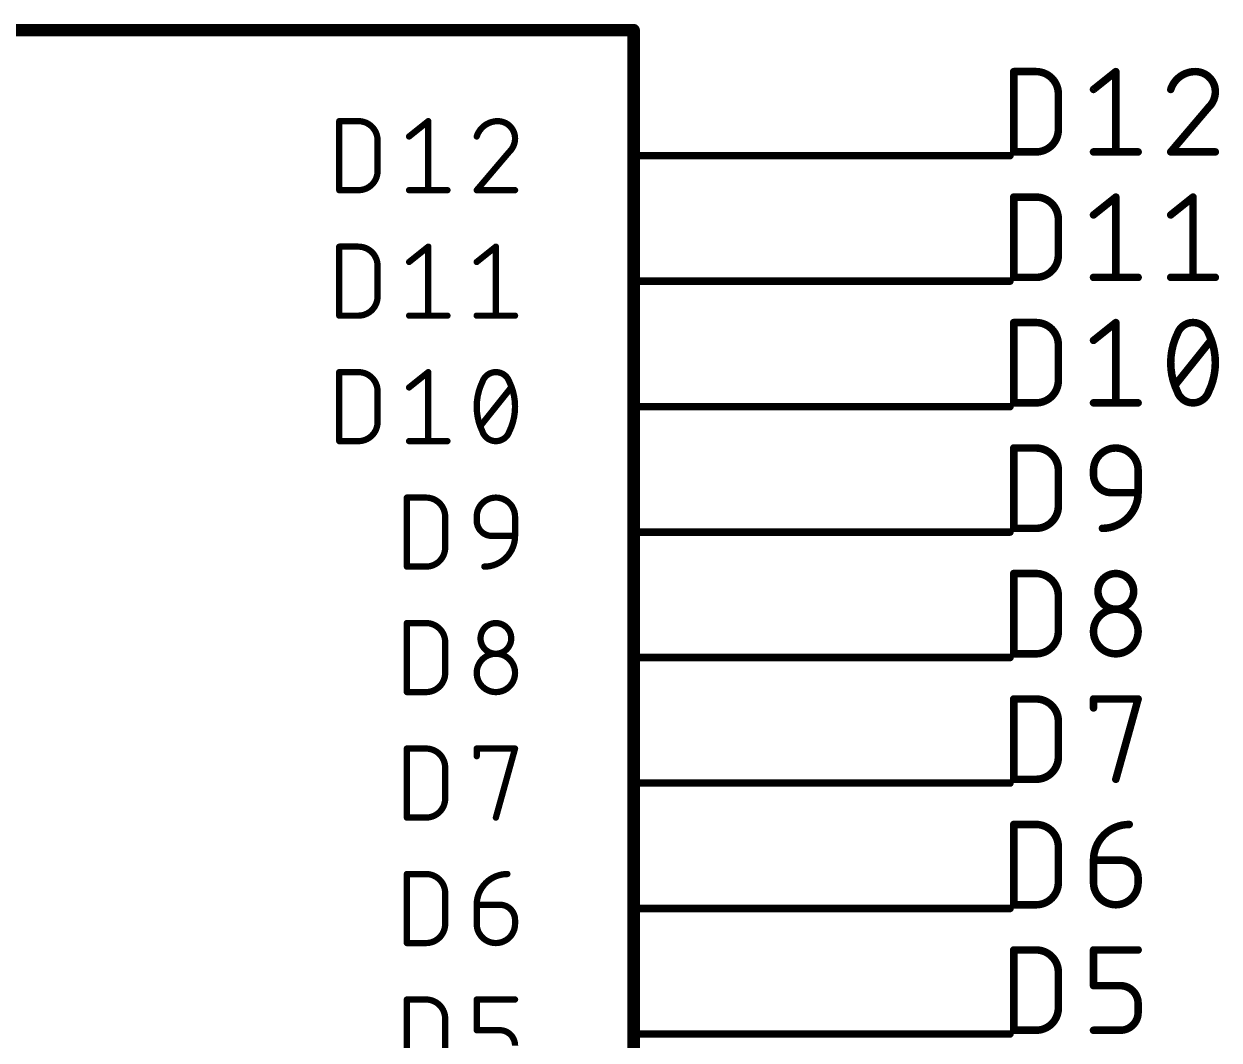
# Model space of a CAD drawing. Extents: x 13 to 226, y 41 to 152.
# Drawn here: x 89.26 to 113.45, y 73.54 to 94.11 of the extents above; entities that cross this region are included whole.
import ezdxf

# ---------------------------------------------------------------- set-up
doc = ezdxf.new("R2010")
doc.units = 0
for name, color, linetype in [('91', 122, 'CONTINUOUS'), ('94', 12, 'CONTINUOUS'), ('95', 251, 'CONTINUOUS')]:
    doc.layers.add(name, color=color, linetype=linetype)

msp = doc.modelspace()

# ---------------------------------------------------------------- linework, layer by layer
at = {"layer": '91', "const_width": 0.1524}
for points in [[(106.68, 91.44), (109.22, 91.44)], [(106.68, 88.9), (109.22, 88.9)], [(106.68, 86.36), (109.22, 86.36)], [(106.68, 83.82), (109.22, 83.82)], [(106.68, 81.28), (109.22, 81.28)], [(106.68, 78.74), (109.22, 78.74)], [(106.68, 76.2), (109.22, 76.2)], [(106.68, 73.66), (109.22, 73.66)]]:
    msp.add_lwpolyline(points, dxfattribs=at)
at = {"layer": '91', "const_width": 0.0762}
for points in [[(106.68, 91.4781, 1), (106.68, 91.4019)], [(109.22, 91.4019, 1), (109.22, 91.4781)], [(106.68, 88.9381, 1), (106.68, 88.8619)], [(109.22, 88.8619, 1), (109.22, 88.9381)], [(106.68, 86.3981, 1), (106.68, 86.3219)], [(109.22, 86.3219, 1), (109.22, 86.3981)], [(106.68, 83.8581, 1), (106.68, 83.7819)], [(109.22, 83.7819, 1), (109.22, 83.8581)], [(106.68, 81.3181, 1), (106.68, 81.2419)], [(109.22, 81.2419, 1), (109.22, 81.3181)], [(106.68, 78.7781, 1), (106.68, 78.7019)], [(109.22, 78.7019, 1), (109.22, 78.7781)], [(106.68, 76.2381, 1), (106.68, 76.1619)], [(109.22, 76.1619, 1), (109.22, 76.2381)], [(106.68, 73.6981, 1), (106.68, 73.6219)], [(109.22, 73.6219, 1), (109.22, 73.6981)]]:
    msp.add_lwpolyline(points, format="xyb", dxfattribs=at)
at = {"layer": '94'}
for points, const_width in [([(101.6, 93.98), (78.74, 93.98)], 0.254), ([(101.6, 53.34), (101.6, 93.98)], 0.254), ([(106.68, 91.44), (101.6, 91.44)], 0.1524), ([(106.68, 88.9), (101.6, 88.9)], 0.1524), ([(106.68, 86.36), (101.6, 86.36)], 0.1524), ([(106.68, 83.82), (101.6, 83.82)], 0.1524), ([(106.68, 81.28), (101.6, 81.28)], 0.1524), ([(106.68, 78.74), (101.6, 78.74)], 0.1524), ([(106.68, 76.2), (101.6, 76.2)], 0.1524), ([(106.68, 73.66), (101.6, 73.66)], 0.1524)]:
    msp.add_lwpolyline(points, dxfattribs=dict(at, const_width=const_width))
for points, const_width in [([(101.6635, 93.98, 1), (101.5365, 93.98)], 0.127), ([(101.6, 93.9165, 1), (101.6, 94.0435)], 0.127), ([(101.6, 91.4781, 1), (101.6, 91.4019)], 0.0762), ([(106.68, 91.4019, 1), (106.68, 91.4781)], 0.0762), ([(101.6, 88.9381, 1), (101.6, 88.8619)], 0.0762), ([(106.68, 88.8619, 1), (106.68, 88.9381)], 0.0762), ([(101.6, 86.3981, 1), (101.6, 86.3219)], 0.0762), ([(106.68, 86.3219, 1), (106.68, 86.3981)], 0.0762), ([(101.6, 83.8581, 1), (101.6, 83.7819)], 0.0762), ([(106.68, 83.7819, 1), (106.68, 83.8581)], 0.0762), ([(101.6, 81.3181, 1), (101.6, 81.2419)], 0.0762), ([(106.68, 81.2419, 1), (106.68, 81.3181)], 0.0762), ([(101.6, 78.7781, 1), (101.6, 78.7019)], 0.0762), ([(106.68, 78.7019, 1), (106.68, 78.7781)], 0.0762), ([(101.6, 76.2381, 1), (101.6, 76.1619)], 0.0762), ([(106.68, 76.1619, 1), (106.68, 76.2381)], 0.0762), ([(101.6, 73.6981, 1), (101.6, 73.6219)], 0.0762), ([(106.68, 73.6219, 1), (106.68, 73.6981)], 0.0762)]:
    msp.add_lwpolyline(points, format="xyb", dxfattribs=dict(at, const_width=const_width))
at = {"layer": '95'}
for points, const_width in [([(109.2962, 91.5162), (109.2962, 93.1418)], 0.1524), ([(109.2962, 93.1418), (109.7478, 93.1418)], 0.1524), ([(110.9114, 92.7806), (111.363, 93.1418)], 0.1524), ([(111.363, 93.1418), (111.363, 91.5162)], 0.1524), ([(110.1993, 92.6902), (110.1993, 91.9678)], 0.1524), ([(113.2422, 92.4193), (112.4746, 91.5162)], 0.1524), ([(95.6403, 90.7415), (95.6403, 92.1385)], 0.127), ([(95.6403, 92.1385), (96.0283, 92.1385)], 0.127), ([(97.0547, 91.8281), (97.4428, 92.1385)], 0.127), ([(97.4428, 92.1385), (97.4428, 90.7415)], 0.127), ([(96.4164, 91.7504), (96.4164, 91.1296)], 0.127), ([(99.0833, 91.5176), (98.4236, 90.7415)], 0.127), ([(109.7478, 91.5162), (109.2962, 91.5162)], 0.1524), ([(110.9114, 91.5162), (111.8145, 91.5162)], 0.1524), ([(112.4746, 91.5162), (113.3777, 91.5162)], 0.1524), ([(96.0283, 90.7415), (95.6403, 90.7415)], 0.127), ([(97.0547, 90.7415), (97.8308, 90.7415)], 0.127), ([(98.4236, 90.7415), (99.1997, 90.7415)], 0.127), ([(109.2962, 88.9762), (109.2962, 90.6018)], 0.1524), ([(109.2962, 90.6018), (109.7478, 90.6018)], 0.1524), ([(110.9114, 90.2406), (111.363, 90.6018)], 0.1524), ([(111.363, 90.6018), (111.363, 88.9762)], 0.1524), ([(112.4746, 90.2406), (112.9261, 90.6018)], 0.1524), ([(112.9261, 90.6018), (112.9261, 88.9762)], 0.1524), ([(110.1993, 90.1502), (110.1993, 89.4278)], 0.1524), ([(95.6403, 88.2015), (95.6403, 89.5985)], 0.127), ([(95.6403, 89.5985), (96.0283, 89.5985)], 0.127), ([(97.0547, 89.2881), (97.4428, 89.5985)], 0.127), ([(97.4428, 89.5985), (97.4428, 88.2015)], 0.127), ([(98.4236, 89.2881), (98.8116, 89.5985)], 0.127), ([(98.8116, 89.5985), (98.8116, 88.2015)], 0.127), ([(96.4164, 89.2104), (96.4164, 88.5896)], 0.127), ([(109.7478, 88.9762), (109.2962, 88.9762)], 0.1524), ([(110.9114, 88.9762), (111.8145, 88.9762)], 0.1524), ([(112.4746, 88.9762), (113.3777, 88.9762)], 0.1524), ([(96.0283, 88.2015), (95.6403, 88.2015)], 0.127), ([(97.0547, 88.2015), (97.8308, 88.2015)], 0.127), ([(98.4236, 88.2015), (99.1997, 88.2015)], 0.127), ([(109.2962, 86.4362), (109.2962, 88.0618)], 0.1524), ([(109.2962, 88.0618), (109.7478, 88.0618)], 0.1524), ([(110.9114, 87.7006), (111.363, 88.0618)], 0.1524), ([(111.363, 88.0618), (111.363, 86.4362)], 0.1524), ([(110.1993, 87.6102), (110.1993, 86.8878)], 0.1524), ([(112.5649, 86.7974), (113.2874, 87.7006)], 0.1524), ([(95.6403, 85.6615), (95.6403, 87.0585)], 0.127), ([(95.6403, 87.0585), (96.0283, 87.0585)], 0.127), ([(97.0547, 86.7481), (97.4428, 87.0585)], 0.127), ([(97.4428, 87.0585), (97.4428, 85.6615)], 0.127), ([(96.4164, 86.6704), (96.4164, 86.0496)], 0.127), ([(98.5012, 85.9719), (99.1221, 86.7481)], 0.127), ([(109.7478, 86.4362), (109.2962, 86.4362)], 0.1524), ([(110.9114, 86.4362), (111.8145, 86.4362)], 0.1524), ([(96.0283, 85.6615), (95.6403, 85.6615)], 0.127), ([(97.0547, 85.6615), (97.8308, 85.6615)], 0.127), ([(109.2962, 83.8962), (109.2962, 85.5218)], 0.1524), ([(109.2962, 85.5218), (109.7478, 85.5218)], 0.1524), ([(110.1993, 85.0702), (110.1993, 84.3478)], 0.1524), ([(110.9114, 84.9799), (110.9114, 85.0702)], 0.1524), ([(111.8145, 85.0702), (111.8145, 84.6187)], 0.1524), ([(111.8145, 84.6187), (111.2727, 84.6187)], 0.1524), ([(97.0091, 83.1215), (97.0091, 84.5185)], 0.127), ([(97.0091, 84.5185), (97.3972, 84.5185)], 0.127), ([(97.7852, 84.1304), (97.7852, 83.5096)], 0.127), ([(98.4236, 84.0528), (98.4236, 84.1304)], 0.127), ([(99.1997, 84.1304), (99.1997, 83.7424)], 0.127), ([(109.7478, 83.8962), (109.2962, 83.8962)], 0.1524), ([(99.1997, 83.7424), (98.734, 83.7424)], 0.127), ([(97.3972, 83.1215), (97.0091, 83.1215)], 0.127), ([(109.2962, 81.3562), (109.2962, 82.9818)], 0.1524), ([(109.2962, 82.9818), (109.7478, 82.9818)], 0.1524), ([(110.1993, 82.5302), (110.1993, 81.8078)], 0.1524), ([(97.0091, 80.5815), (97.0091, 81.9785)], 0.127), ([(97.0091, 81.9785), (97.3972, 81.9785)], 0.127), ([(97.7852, 81.5904), (97.7852, 80.9696)], 0.127), ([(109.7478, 81.3562), (109.2962, 81.3562)], 0.1524), ([(97.3972, 80.5815), (97.0091, 80.5815)], 0.127), ([(109.2962, 78.8162), (109.2962, 80.4418)], 0.1524), ([(109.2962, 80.4418), (109.7478, 80.4418)], 0.1524), ([(110.9114, 80.2612), (110.9114, 80.4418)], 0.1524), ([(110.9114, 80.4418), (111.8145, 80.4418)], 0.1524), ([(111.8145, 80.4418), (111.363, 78.8162)], 0.1524), ([(110.1993, 79.9902), (110.1993, 79.2678)], 0.1524), ([(97.0091, 78.0415), (97.0091, 79.4385)], 0.127), ([(97.0091, 79.4385), (97.3972, 79.4385)], 0.127), ([(98.4236, 79.2833), (98.4236, 79.4385)], 0.127), ([(98.4236, 79.4385), (99.1997, 79.4385)], 0.127), ([(99.1997, 79.4385), (98.8116, 78.0415)], 0.127), ([(97.7852, 79.0504), (97.7852, 78.4296)], 0.127), ([(109.7478, 78.8162), (109.2962, 78.8162)], 0.1524), ([(97.3972, 78.0415), (97.0091, 78.0415)], 0.127), ([(109.2962, 76.2762), (109.2962, 77.9018)], 0.1524), ([(109.2962, 77.9018), (109.7478, 77.9018)], 0.1524), ([(110.1993, 77.4502), (110.1993, 76.7278)], 0.1524), ([(110.9114, 77.1793), (111.4533, 77.1793)], 0.1524), ([(110.9114, 76.7278), (110.9114, 77.1793)], 0.1524), ([(97.0091, 75.5015), (97.0091, 76.8985)], 0.127), ([(97.0091, 76.8985), (97.3972, 76.8985)], 0.127), ([(111.8145, 76.8181), (111.8145, 76.7278)], 0.1524), ([(97.7852, 76.5104), (97.7852, 75.8896)], 0.127), ([(98.4236, 76.2776), (98.8893, 76.2776)], 0.127), ([(98.4236, 75.8896), (98.4236, 76.2776)], 0.127), ([(109.7478, 76.2762), (109.2962, 76.2762)], 0.1524), ([(99.1997, 75.9672), (99.1997, 75.8896)], 0.127), ([(97.3972, 75.5015), (97.0091, 75.5015)], 0.127), ([(109.2962, 73.7362), (109.2962, 75.3618)], 0.1524), ([(109.2962, 75.3618), (109.7478, 75.3618)], 0.1524), ([(110.9114, 74.6393), (110.9114, 75.3618)], 0.1524), ([(110.9114, 75.3618), (111.8145, 75.3618)], 0.1524), ([(110.1993, 74.9102), (110.1993, 74.1878)], 0.1524), ([(111.4533, 74.6393), (110.9114, 74.6393)], 0.1524), ([(97.0091, 72.9615), (97.0091, 74.3585)], 0.127), ([(97.0091, 74.3585), (97.3972, 74.3585)], 0.127), ([(98.4236, 73.7376), (98.4236, 74.3585)], 0.127), ([(98.4236, 74.3585), (99.1997, 74.3585)], 0.127), ([(111.8145, 74.0974), (111.8145, 74.2781)], 0.1524), ([(97.7852, 73.9704), (97.7852, 73.3496)], 0.127), ([(109.7478, 73.7362), (109.2962, 73.7362)], 0.1524), ([(110.9114, 73.7362), (111.4533, 73.7362)], 0.1524), ([(98.8893, 73.7376), (98.4236, 73.7376)], 0.127)]:
    msp.add_lwpolyline(points, dxfattribs=dict(at, const_width=const_width))
for points, const_width in [([(109.3343, 93.1418, 1), (109.2581, 93.1418)], 0.0762), ([(109.2962, 93.1799, 1), (109.2962, 93.1037)], 0.0762), ([(110.1993, 92.6902, 0.4142), (109.7478, 93.1418)], 0.1524), ([(109.7478, 93.1799, 1), (109.7478, 93.1037)], 0.0762), ([(109.7478, 93.1037, 1), (109.7478, 93.1799)], 0.0762), ([(111.4011, 93.1418, 1), (111.3249, 93.1418)], 0.0762), ([(111.3868, 93.112, 1), (111.3392, 93.1716)], 0.0762), ([(112.9713, 93.1418, 0.3252), (112.4745, 92.7806)], 0.1524), ([(113.3777, 92.7354, 0.4142), (112.9713, 93.1418)], 0.1524), ([(112.9713, 93.1799, 1), (112.9713, 93.1037)], 0.0762), ([(112.9713, 93.1037, 1), (112.9713, 93.1799)], 0.0762), ([(110.2374, 92.6902, 1), (110.1612, 92.6902)], 0.0762), ([(110.1612, 92.6902, 1), (110.2374, 92.6902)], 0.0762), ([(110.8876, 92.8103, 1), (110.9352, 92.7508)], 0.0762), ([(112.4383, 92.7923, 1), (112.5108, 92.7688)], 0.0762), ([(113.2422, 92.4193, 0.2053), (113.3777, 92.7354)], 0.1524), ([(113.4158, 92.7354, 1), (113.3396, 92.7354)], 0.0762), ([(113.3396, 92.7354, 1), (113.4158, 92.7354)], 0.0762), ([(113.2159, 92.4469, 1), (113.2685, 92.3917)], 0.0762), ([(113.2712, 92.3946, 1), (113.2132, 92.444)], 0.0762), ([(95.672, 92.1385, 1), (95.6085, 92.1385)], 0.0635), ([(95.6403, 92.1703, 1), (95.6403, 92.1068)], 0.0635), ([(96.4164, 91.7504, 0.4142), (96.0283, 92.1385)], 0.127), ([(96.0283, 92.1703, 1), (96.0283, 92.1068)], 0.0635), ([(96.0283, 92.1068, 1), (96.0283, 92.1703)], 0.0635), ([(97.4745, 92.1385, 1), (97.411, 92.1385)], 0.0635), ([(97.4626, 92.1137, 1), (97.423, 92.1633)], 0.0635), ([(98.8505, 92.1385, 0.3252), (98.4236, 91.8281)], 0.127), ([(99.1997, 91.7893, 0.4142), (98.8505, 92.1385)], 0.127), ([(98.8505, 92.1703, 1), (98.8505, 92.1068)], 0.0635), ([(98.8505, 92.1068, 1), (98.8504, 92.1702)], 0.0635), ([(109.7478, 91.5162, 0.4142), (110.1993, 91.9678)], 0.1524), ([(110.2374, 91.9678, 1), (110.1612, 91.9678)], 0.0762), ([(110.1612, 91.9678, 1), (110.2374, 91.9678)], 0.0762), ([(96.4481, 91.7504, 1), (96.3846, 91.7504)], 0.0635), ([(96.3846, 91.7504, 1), (96.4481, 91.7504)], 0.0635), ([(97.0349, 91.8528, 1), (97.0746, 91.8033)], 0.0635), ([(98.3934, 91.8378, 1), (98.4538, 91.8183)], 0.0635), ([(99.0833, 91.5176, 0.2053), (99.1997, 91.7893)], 0.127), ([(99.2314, 91.7892, 1), (99.168, 91.7893)], 0.0635), ([(99.168, 91.7893, 1), (99.2315, 91.7893)], 0.0635), ([(99.0614, 91.5406, 1), (99.1052, 91.4946)], 0.0635), ([(99.1075, 91.497, 1), (99.0591, 91.5382)], 0.0635), ([(109.2962, 91.5543, 1), (109.2962, 91.4781)], 0.0762), ([(109.2581, 91.5162, 1), (109.3343, 91.5162)], 0.0762), ([(109.7478, 91.5543, 1), (109.7478, 91.4781)], 0.0762), ([(109.7478, 91.4781, 1), (109.7478, 91.5543)], 0.0762), ([(110.9114, 91.5543, 1), (110.9114, 91.4781)], 0.0762), ([(111.3249, 91.5162, 1), (111.4011, 91.5162)], 0.0762), ([(111.8145, 91.4781, 1), (111.8145, 91.5543)], 0.0762), ([(112.4455, 91.5409, 1), (112.5036, 91.4915)], 0.0762), ([(112.4746, 91.5543, 1), (112.4746, 91.4781)], 0.0762), ([(113.3777, 91.4781, 1), (113.3777, 91.5543)], 0.0762), ([(96.0283, 90.7415, 0.4142), (96.4164, 91.1296)], 0.127), ([(96.4481, 91.1296, 1), (96.3846, 91.1296)], 0.0635), ([(96.3846, 91.1296, 1), (96.4481, 91.1296)], 0.0635), ([(95.6403, 90.7733, 1), (95.6403, 90.7097)], 0.0635), ([(95.6085, 90.7415, 1), (95.672, 90.7415)], 0.0635), ([(96.0283, 90.7732, 1), (96.0283, 90.7098)], 0.0635), ([(96.0283, 90.7097, 1), (96.0283, 90.7733)], 0.0635), ([(97.0547, 90.7733, 1), (97.0547, 90.7097)], 0.0635), ([(97.411, 90.7415, 1), (97.4745, 90.7415)], 0.0635), ([(97.8308, 90.7097, 1), (97.8308, 90.7733)], 0.0635), ([(98.4236, 90.7733, 1), (98.4236, 90.7097)], 0.0635), ([(98.3994, 90.7621, 1), (98.4478, 90.7209)], 0.0635), ([(99.1997, 90.7097, 1), (99.1997, 90.7733)], 0.0635), ([(109.3343, 90.6018, 1), (109.2581, 90.6018)], 0.0762), ([(109.2962, 90.6399, 1), (109.2962, 90.5637)], 0.0762), ([(110.1993, 90.1502, 0.4142), (109.7478, 90.6018)], 0.1524), ([(109.7478, 90.6399, 1), (109.7478, 90.5637)], 0.0762), ([(109.7478, 90.5637, 1), (109.7478, 90.6399)], 0.0762), ([(111.4011, 90.6018, 1), (111.3249, 90.6018)], 0.0762), ([(111.3868, 90.572, 1), (111.3392, 90.6316)], 0.0762), ([(112.9642, 90.6018, 1), (112.888, 90.6018)], 0.0762), ([(112.9499, 90.572, 1), (112.9023, 90.6316)], 0.0762), ([(110.8876, 90.2703, 1), (110.9352, 90.2108)], 0.0762), ([(112.4507, 90.2703, 1), (112.4984, 90.2108)], 0.0762), ([(110.2374, 90.1502, 1), (110.1612, 90.1502)], 0.0762), ([(110.1612, 90.1502, 1), (110.2374, 90.1502)], 0.0762), ([(95.6403, 89.6303, 1), (95.6403, 89.5667)], 0.0635), ([(95.672, 89.5985, 1), (95.6085, 89.5985)], 0.0635), ([(96.0283, 89.6303, 1), (96.0283, 89.5667)], 0.0635), ([(96.4164, 89.2104, 0.4142), (96.0283, 89.5985)], 0.127), ([(96.0283, 89.5667, 1), (96.0283, 89.6303)], 0.0635), ([(97.4745, 89.5985, 1), (97.411, 89.5985)], 0.0635), ([(97.4626, 89.5737, 1), (97.423, 89.6233)], 0.0635), ([(98.8434, 89.5985, 1), (98.7799, 89.5985)], 0.0635), ([(98.8315, 89.5737, 1), (98.7918, 89.6233)], 0.0635), ([(97.0349, 89.3128, 1), (97.0746, 89.2633)], 0.0635), ([(98.4038, 89.3128, 1), (98.4434, 89.2633)], 0.0635), ([(109.7478, 88.9762, 0.4142), (110.1993, 89.4278)], 0.1524), ([(110.2374, 89.4278, 1), (110.1612, 89.4278)], 0.0762), ([(110.1612, 89.4278, 1), (110.2374, 89.4278)], 0.0762), ([(96.4481, 89.2104, 1), (96.3846, 89.2104)], 0.0635), ([(96.3846, 89.2104, 1), (96.4481, 89.2104)], 0.0635), ([(109.2962, 89.0143, 1), (109.2962, 88.9381)], 0.0762), ([(109.7478, 89.0143, 1), (109.7478, 88.9381)], 0.0762), ([(109.7478, 88.9381, 1), (109.7478, 89.0143)], 0.0762), ([(110.9114, 89.0143, 1), (110.9114, 88.9381)], 0.0762), ([(111.8145, 88.9381, 1), (111.8145, 89.0143)], 0.0762), ([(112.4746, 89.0143, 1), (112.4746, 88.9381)], 0.0762), ([(113.3777, 88.9381, 1), (113.3777, 89.0143)], 0.0762), ([(109.2581, 88.9762, 1), (109.3343, 88.9762)], 0.0762), ([(111.3249, 88.9762, 1), (111.4011, 88.9762)], 0.0762), ([(112.888, 88.9762, 1), (112.9642, 88.9762)], 0.0762), ([(96.0283, 88.2015, 0.4142), (96.4164, 88.5896)], 0.127), ([(96.4481, 88.5896, 1), (96.3846, 88.5896)], 0.0635), ([(96.3846, 88.5896, 1), (96.4481, 88.5896)], 0.0635), ([(95.6403, 88.2333, 1), (95.6403, 88.1698)], 0.0635), ([(95.6085, 88.2015, 1), (95.672, 88.2015)], 0.0635), ([(96.0283, 88.2332, 1), (96.0283, 88.1698)], 0.0635), ([(96.0283, 88.1698, 1), (96.0283, 88.2333)], 0.0635), ([(97.0547, 88.2333, 1), (97.0547, 88.1698)], 0.0635), ([(97.411, 88.2015, 1), (97.4745, 88.2015)], 0.0635), ([(97.8308, 88.1698, 1), (97.8308, 88.2333)], 0.0635), ([(98.4236, 88.2333, 1), (98.4236, 88.1698)], 0.0635), ([(98.7799, 88.2015, 1), (98.8434, 88.2015)], 0.0635), ([(99.1997, 88.1698, 1), (99.1997, 88.2333)], 0.0635), ([(109.3343, 88.0618, 1), (109.2581, 88.0618)], 0.0762), ([(109.2962, 88.0999, 1), (109.2962, 88.0237)], 0.0762), ([(110.1993, 87.6102, 0.4142), (109.7478, 88.0618)], 0.1524), ([(109.7478, 88.0999, 1), (109.7478, 88.0237)], 0.0762), ([(109.7478, 88.0237, 1), (109.7478, 88.0999)], 0.0762), ([(111.4011, 88.0618, 1), (111.3249, 88.0618)], 0.0762), ([(111.3868, 88.032, 1), (111.3392, 88.0916)], 0.0762), ([(112.9261, 88.0618, 0.3205), (112.61, 87.836)], 0.1524), ([(113.2422, 87.836, 0.3205), (112.9261, 88.0618)], 0.1524), ([(112.9261, 88.0999, 1), (112.9261, 88.0237)], 0.0762), ([(112.9261, 88.0237, 1), (112.9261, 88.0999)], 0.0762), ([(112.61, 87.836, 0.1139), (112.4746, 87.249)], 0.1524), ([(112.574, 87.8484, 1), (112.6461, 87.8237)], 0.0762), ([(112.6443, 87.8193, 1), (112.5758, 87.8527)], 0.0762), ([(113.2764, 87.8527, 1), (113.2079, 87.8193)], 0.0762), ([(113.3777, 87.249, 0.1139), (113.2422, 87.836)], 0.1524), ([(113.2062, 87.8237, 1), (113.2782, 87.8484)], 0.0762), ([(110.2374, 87.6102, 1), (110.1612, 87.6102)], 0.0762), ([(110.1612, 87.6102, 1), (110.2374, 87.6102)], 0.0762), ([(110.8876, 87.7303, 1), (110.9352, 87.6708)], 0.0762), ([(113.3171, 87.6768, 1), (113.2576, 87.7244)], 0.0762), ([(95.6403, 87.0903, 1), (95.6403, 87.0268)], 0.0635), ([(95.672, 87.0585, 1), (95.6085, 87.0585)], 0.0635), ([(96.0283, 87.0903, 1), (96.0283, 87.0268)], 0.0635), ([(96.4164, 86.6704, 0.4142), (96.0283, 87.0585)], 0.127), ([(96.0283, 87.0268, 1), (96.0283, 87.0903)], 0.0635), ([(97.4745, 87.0585, 1), (97.411, 87.0585)], 0.0635), ([(97.4626, 87.0337, 1), (97.423, 87.0833)], 0.0635), ([(98.8116, 87.0585, 0.3205), (98.54, 86.8645)], 0.127), ([(99.0833, 86.8645, 0.3205), (98.8116, 87.0585)], 0.127), ([(98.8116, 87.0902, 1), (98.8116, 87.0268)], 0.0635), ([(98.8116, 87.0268, 1), (98.8116, 87.0902)], 0.0635), ([(112.4746, 87.249, 0.1139), (112.61, 86.662)], 0.1524), ([(112.5127, 87.249, 1), (112.4365, 87.249)], 0.0762), ([(112.4365, 87.249, 1), (112.5126, 87.249)], 0.0762), ([(113.2422, 86.662, 0.1139), (113.3777, 87.249)], 0.1524), ([(113.4158, 87.249, 1), (113.3396, 87.249)], 0.0762), ([(113.3396, 87.249, 1), (113.4158, 87.249)], 0.0762), ([(98.54, 86.8645, 0.1139), (98.4236, 86.36)], 0.127), ([(98.51, 86.8748, 1), (98.57, 86.8542)], 0.0635), ([(98.5685, 86.8506, 1), (98.5115, 86.8784)], 0.0635), ([(99.1118, 86.8784, 1), (99.0547, 86.8506)], 0.0635), ([(99.1997, 86.36, 0.1139), (99.0833, 86.8645)], 0.127), ([(99.0533, 86.8542, 1), (99.1133, 86.8748)], 0.0635), ([(109.7478, 86.4362, 0.4142), (110.1993, 86.8878)], 0.1524), ([(110.2374, 86.8878, 1), (110.1612, 86.8878)], 0.0762), ([(110.1612, 86.8878, 1), (110.2374, 86.8878)], 0.0762), ([(96.4481, 86.6704, 1), (96.3846, 86.6704)], 0.0635), ([(96.3846, 86.6704, 1), (96.4481, 86.6704)], 0.0635), ([(97.0349, 86.7728, 1), (97.0746, 86.7233)], 0.0635), ([(99.1469, 86.7282, 1), (99.0973, 86.7679)], 0.0635), ([(112.5351, 86.8212, 1), (112.5946, 86.7736)], 0.0762), ([(112.61, 86.662, 0.3205), (112.9261, 86.4362)], 0.1524), ([(112.6461, 86.6743, 1), (112.574, 86.6496)], 0.0762), ([(112.5758, 86.6453, 1), (112.6443, 86.6787)], 0.0762), ([(112.9261, 86.4362, 0.3205), (113.2422, 86.662)], 0.1524), ([(113.2079, 86.6787, 1), (113.2764, 86.6453)], 0.0762), ([(113.2782, 86.6496, 1), (113.2062, 86.6743)], 0.0762), ([(98.4236, 86.36, 0.1139), (98.54, 85.8555)], 0.127), ([(98.4553, 86.36, 1), (98.3918, 86.36)], 0.0635), ([(98.3918, 86.36, 1), (98.4553, 86.36)], 0.0635), ([(99.0833, 85.8555, 0.1139), (99.1997, 86.36)], 0.127), ([(99.2315, 86.36, 1), (99.168, 86.36)], 0.0635), ([(99.168, 86.36, 1), (99.2314, 86.36)], 0.0635), ([(109.2962, 86.4743, 1), (109.2962, 86.3981)], 0.0762), ([(109.2581, 86.4362, 1), (109.3343, 86.4362)], 0.0762), ([(109.7478, 86.4743, 1), (109.7478, 86.3981)], 0.0762), ([(109.7478, 86.3981, 1), (109.7478, 86.4743)], 0.0762), ([(110.9114, 86.4743, 1), (110.9114, 86.3981)], 0.0762), ([(111.3249, 86.4362, 1), (111.4011, 86.4362)], 0.0762), ([(111.8145, 86.3981, 1), (111.8145, 86.4743)], 0.0762), ([(112.9261, 86.4743, 1), (112.9261, 86.3981)], 0.0762), ([(112.9261, 86.3981, 1), (112.9261, 86.4743)], 0.0762), ([(96.0283, 85.6615, 0.4142), (96.4164, 86.0496)], 0.127), ([(96.4481, 86.0496, 1), (96.3846, 86.0496)], 0.0635), ([(96.3846, 86.0496, 1), (96.4481, 86.0496)], 0.0635), ([(98.4764, 85.9918, 1), (98.526, 85.9521)], 0.0635), ([(98.54, 85.8555, 0.3205), (98.8116, 85.6615)], 0.127), ([(98.57, 85.8658, 1), (98.51, 85.8452)], 0.0635), ([(98.8116, 85.6615, 0.3205), (99.0833, 85.8555)], 0.127), ([(99.1133, 85.8452, 1), (99.0533, 85.8658)], 0.0635), ([(95.6403, 85.6933, 1), (95.6403, 85.6298)], 0.0635), ([(95.6085, 85.6615, 1), (95.672, 85.6615)], 0.0635), ([(96.0283, 85.6932, 1), (96.0283, 85.6298)], 0.0635), ([(96.0283, 85.6298, 1), (96.0283, 85.6933)], 0.0635), ([(97.0547, 85.6933, 1), (97.0547, 85.6298)], 0.0635), ([(97.411, 85.6615, 1), (97.4745, 85.6615)], 0.0635), ([(97.8308, 85.6298, 1), (97.8308, 85.6933)], 0.0635), ([(98.5115, 85.8416, 1), (98.5685, 85.8694)], 0.0635), ([(98.8116, 85.6932, 1), (98.8116, 85.6298)], 0.0635), ([(98.8116, 85.6298, 1), (98.8116, 85.6932)], 0.0635), ([(99.0547, 85.8694, 1), (99.1118, 85.8416)], 0.0635), ([(109.3343, 85.5218, 1), (109.2581, 85.5218)], 0.0762), ([(109.2962, 85.5599, 1), (109.2962, 85.4837)], 0.0762), ([(110.1993, 85.0702, 0.4142), (109.7478, 85.5218)], 0.1524), ([(109.7478, 85.5599, 1), (109.7478, 85.4837)], 0.0762), ([(109.7478, 85.4837, 1), (109.7478, 85.5599)], 0.0762), ([(111.8145, 85.0702, 1), (110.9114, 85.0702)], 0.1524), ([(110.2374, 85.0702, 1), (110.1612, 85.0702)], 0.0762), ([(110.1612, 85.0702, 1), (110.2374, 85.0702)], 0.0762), ([(110.9495, 85.0702, 1), (110.8733, 85.0702)], 0.0762), ([(110.8733, 85.0702, 1), (110.9495, 85.0702)], 0.0762), ([(110.9114, 84.9799, 0.4142), (111.2727, 84.6187)], 0.1524), ([(110.9495, 84.9799, 1), (110.8733, 84.9799)], 0.0762), ([(110.8733, 84.9799, 1), (110.9495, 84.9799)], 0.0762), ([(111.8526, 85.0702, 1), (111.7764, 85.0702)], 0.0762), ([(111.7764, 85.0702, 1), (111.8526, 85.0702)], 0.0762), ([(111.0921, 83.8962, 0.4142), (111.8145, 84.6187)], 0.1524), ([(111.2727, 84.6568, 1), (111.2727, 84.5806)], 0.0762), ([(111.2727, 84.5806, 1), (111.2727, 84.6568)], 0.0762), ([(111.8526, 84.6187, 1), (111.7764, 84.6187)], 0.0762), ([(111.8145, 84.5806, 1), (111.8145, 84.6568)], 0.0762), ([(97.0091, 84.5503, 1), (97.0091, 84.4868)], 0.0635), ([(97.0409, 84.5185, 1), (96.9774, 84.5185)], 0.0635), ([(97.7852, 84.1304, 0.4142), (97.3972, 84.5185)], 0.127), ([(97.3972, 84.5503, 1), (97.3972, 84.4868)], 0.0635), ([(97.3972, 84.4868, 1), (97.3972, 84.5503)], 0.0635), ([(99.1997, 84.1304, 1), (98.4236, 84.1304)], 0.127), ([(111.7764, 84.6187, 1), (111.8526, 84.6187)], 0.0762), ([(109.7478, 83.8962, 0.4142), (110.1993, 84.3478)], 0.1524), ([(110.2374, 84.3478, 1), (110.1612, 84.3478)], 0.0762), ([(110.1612, 84.3478, 1), (110.2374, 84.3478)], 0.0762), ([(97.817, 84.1304, 1), (97.7535, 84.1304)], 0.0635), ([(97.7535, 84.1304, 1), (97.817, 84.1304)], 0.0635), ([(98.4553, 84.1304, 1), (98.3918, 84.1304)], 0.0635), ([(98.3918, 84.1304, 1), (98.4553, 84.1304)], 0.0635), ([(98.4236, 84.0528, 0.4142), (98.734, 83.7424)], 0.127), ([(98.4553, 84.0528, 1), (98.3918, 84.0528)], 0.0635), ([(98.3918, 84.0528, 1), (98.4553, 84.0528)], 0.0635), ([(99.1679, 84.1304, 1), (99.2314, 84.1304)], 0.0635), ([(99.2315, 84.1304, 1), (99.168, 84.1304)], 0.0635), ([(109.2962, 83.9343, 1), (109.2962, 83.8581)], 0.0762), ([(109.7478, 83.9343, 1), (109.7478, 83.8581)], 0.0762), ([(109.7478, 83.8581, 1), (109.7478, 83.9343)], 0.0762), ([(111.0921, 83.9343, 1), (111.0921, 83.8581)], 0.0762), ([(98.5788, 83.1215, 0.4142), (99.1997, 83.7424)], 0.127), ([(98.734, 83.7741, 1), (98.734, 83.7106)], 0.0635), ([(98.734, 83.7106, 1), (98.734, 83.7741)], 0.0635), ([(99.2315, 83.7424, 1), (99.168, 83.7424)], 0.0635), ([(99.168, 83.7424, 1), (99.2315, 83.7424)], 0.0635), ([(99.1997, 83.7106, 1), (99.1997, 83.7741)], 0.0635), ([(109.2581, 83.8962, 1), (109.3343, 83.8962)], 0.0762), ([(97.3972, 83.1215, 0.4142), (97.7852, 83.5096)], 0.127), ([(97.817, 83.5096, 1), (97.7535, 83.5096)], 0.0635), ([(97.7535, 83.5096, 1), (97.817, 83.5096)], 0.0635), ([(97.0091, 83.1532, 1), (97.0091, 83.0897)], 0.0635), ([(96.9774, 83.1215, 1), (97.0409, 83.1215)], 0.0635), ([(97.3972, 83.1532, 1), (97.3972, 83.0898)], 0.0635), ([(97.3972, 83.0897, 1), (97.3972, 83.1532)], 0.0635), ([(98.5788, 83.1532, 1), (98.5788, 83.0897)], 0.0635), ([(109.3343, 82.9818, 1), (109.2581, 82.9818)], 0.0762), ([(109.2962, 83.0199, 1), (109.2962, 82.9437)], 0.0762), ([(110.1993, 82.5302, 0.4142), (109.7478, 82.9818)], 0.1524), ([(109.7478, 83.0199, 1), (109.7478, 82.9437)], 0.0762), ([(109.7478, 82.9437, 1), (109.7478, 83.0199)], 0.0762), ([(111.7242, 82.6206, 1), (111.0017, 82.6206)], 0.1524), ([(110.2374, 82.5302, 1), (110.1612, 82.5302)], 0.0762), ([(110.1612, 82.5302, 1), (110.2374, 82.5302)], 0.0762), ([(111.0017, 82.6206, 1), (111.7242, 82.6206)], 0.1524), ([(111.0398, 82.6206, 1), (110.9636, 82.6206)], 0.0762), ([(110.9636, 82.6206, 1), (111.0398, 82.6206)], 0.0762), ([(111.7623, 82.6206, 1), (111.6861, 82.6206)], 0.0762), ([(111.6861, 82.6206, 1), (111.7623, 82.6206)], 0.0762), ([(111.8145, 81.8078, 1), (110.9114, 81.8078)], 0.1524), ([(97.0091, 82.0103, 1), (97.0091, 81.9468)], 0.0635), ([(97.0409, 81.9785, 1), (96.9774, 81.9785)], 0.0635), ([(97.3972, 82.0103, 1), (97.3972, 81.9468)], 0.0635), ([(97.7852, 81.5904, 0.4142), (97.3972, 81.9785)], 0.127), ([(97.3972, 81.9468, 1), (97.3972, 82.0103)], 0.0635), ([(99.1221, 81.6681, 1), (98.5012, 81.6681)], 0.127), ([(109.7478, 81.3562, 0.4142), (110.1993, 81.8078)], 0.1524), ([(110.2374, 81.8078, 1), (110.1612, 81.8078)], 0.0762), ([(110.1612, 81.8078, 1), (110.2374, 81.8078)], 0.0762), ([(110.9114, 81.8078, 1), (111.8145, 81.8078)], 0.1524), ([(110.9495, 81.8078, 1), (110.8733, 81.8078)], 0.0762), ([(110.8733, 81.8078, 1), (110.9495, 81.8078)], 0.0762), ([(111.8526, 81.8078, 1), (111.7764, 81.8078)], 0.0762), ([(111.7764, 81.8078, 1), (111.8526, 81.8078)], 0.0762), ([(97.817, 81.5904, 1), (97.7535, 81.5904)], 0.0635), ([(97.7535, 81.5904, 1), (97.817, 81.5904)], 0.0635), ([(98.5329, 81.6681, 1), (98.4694, 81.6681)], 0.0635), ([(98.5012, 81.6681, 1), (99.1221, 81.6681)], 0.127), ([(98.4695, 81.6681, 1), (98.533, 81.6681)], 0.0635), ([(99.1538, 81.6681, 1), (99.0903, 81.6681)], 0.0635), ([(99.0903, 81.6681, 1), (99.1538, 81.6681)], 0.0635), ([(99.1997, 80.9696, 1), (98.4236, 80.9696)], 0.127), ([(109.2962, 81.3943, 1), (109.2962, 81.3181)], 0.0762), ([(109.2581, 81.3562, 1), (109.3343, 81.3562)], 0.0762), ([(109.7478, 81.3943, 1), (109.7478, 81.3181)], 0.0762), ([(109.7478, 81.3181, 1), (109.7478, 81.3943)], 0.0762), ([(97.3972, 80.5815, 0.4142), (97.7852, 80.9696)], 0.127), ([(97.817, 80.9696, 1), (97.7535, 80.9696)], 0.0635), ([(97.7535, 80.9696, 1), (97.817, 80.9696)], 0.0635), ([(98.4236, 80.9696, 1), (99.1997, 80.9696)], 0.127), ([(98.4553, 80.9696, 1), (98.3918, 80.9696)], 0.0635), ([(98.3918, 80.9696, 1), (98.4553, 80.9696)], 0.0635), ([(99.1679, 80.9696, 1), (99.2314, 80.9696)], 0.0635), ([(99.2315, 80.9696, 1), (99.168, 80.9696)], 0.0635), ([(97.0091, 80.6133, 1), (97.0091, 80.5498)], 0.0635), ([(96.9774, 80.5815, 1), (97.0409, 80.5815)], 0.0635), ([(97.3972, 80.6132, 1), (97.3972, 80.5498)], 0.0635), ([(97.3972, 80.5498, 1), (97.3972, 80.6133)], 0.0635), ([(109.3343, 80.4418, 1), (109.2581, 80.4418)], 0.0762), ([(109.2962, 80.4799, 1), (109.2962, 80.4037)], 0.0762), ([(110.1993, 79.9902, 0.4142), (109.7478, 80.4418)], 0.1524), ([(109.7478, 80.4799, 1), (109.7478, 80.4037)], 0.0762), ([(109.7478, 80.4037, 1), (109.7478, 80.4799)], 0.0762), ([(110.9495, 80.4418, 1), (110.8733, 80.4418)], 0.0762), ([(110.9114, 80.4799, 1), (110.9114, 80.4037)], 0.0762), ([(111.8512, 80.4316, 1), (111.7778, 80.452)], 0.0762), ([(111.8145, 80.4037, 1), (111.8145, 80.4799)], 0.0762), ([(110.8733, 80.2612, 1), (110.9495, 80.2612)], 0.0762), ([(110.2374, 79.9902, 1), (110.1612, 79.9902)], 0.0762), ([(110.1612, 79.9902, 1), (110.2374, 79.9902)], 0.0762), ([(97.0091, 79.4703, 1), (97.0091, 79.4068)], 0.0635), ([(97.0409, 79.4385, 1), (96.9774, 79.4385)], 0.0635), ([(97.7852, 79.0504, 0.4142), (97.3972, 79.4385)], 0.127), ([(97.3972, 79.4703, 1), (97.3972, 79.4068)], 0.0635), ([(97.3972, 79.4068, 1), (97.3972, 79.4703)], 0.0635), ([(98.4553, 79.4385, 1), (98.3918, 79.4385)], 0.0635), ([(98.4236, 79.4703, 1), (98.4236, 79.4068)], 0.0635), ([(99.2303, 79.43, 1), (99.1691, 79.447)], 0.0635), ([(99.1997, 79.4068, 1), (99.1997, 79.4703)], 0.0635), ([(98.3918, 79.2833, 1), (98.4553, 79.2833)], 0.0635), ([(109.7478, 78.8162, 0.4142), (110.1993, 79.2678)], 0.1524), ([(110.2374, 79.2678, 1), (110.1612, 79.2678)], 0.0762), ([(110.1612, 79.2678, 1), (110.2374, 79.2678)], 0.0762), ([(97.817, 79.0504, 1), (97.7535, 79.0504)], 0.0635), ([(97.7535, 79.0504, 1), (97.817, 79.0504)], 0.0635), ([(109.2962, 78.8543, 1), (109.2962, 78.7781)], 0.0762), ([(109.7478, 78.8543, 1), (109.7478, 78.7781)], 0.0762), ([(109.7478, 78.7781, 1), (109.7478, 78.8543)], 0.0762), ([(109.2581, 78.8162, 1), (109.3343, 78.8162)], 0.0762), ([(111.3263, 78.8264, 1), (111.3997, 78.806)], 0.0762), ([(97.3972, 78.0415, 0.4142), (97.7852, 78.4296)], 0.127), ([(97.817, 78.4296, 1), (97.7535, 78.4296)], 0.0635), ([(97.7535, 78.4296, 1), (97.817, 78.4296)], 0.0635), ([(97.0091, 78.0733, 1), (97.0091, 78.0097)], 0.0635), ([(96.9774, 78.0415, 1), (97.0409, 78.0415)], 0.0635), ([(97.3972, 78.0732, 1), (97.3972, 78.0098)], 0.0635), ([(97.3972, 78.0097, 1), (97.3972, 78.0733)], 0.0635), ([(98.7811, 78.05, 1), (98.8422, 78.033)], 0.0635), ([(109.3343, 77.9018, 1), (109.2581, 77.9018)], 0.0762), ([(109.2962, 77.9399, 1), (109.2962, 77.8637)], 0.0762), ([(110.1993, 77.4502, 0.4142), (109.7478, 77.9018)], 0.1524), ([(109.7478, 77.9399, 1), (109.7478, 77.8637)], 0.0762), ([(109.7478, 77.8637, 1), (109.7478, 77.9399)], 0.0762), ([(111.6339, 77.9018, 0.4142), (110.9114, 77.1793)], 0.1524), ([(111.6339, 77.8637, 1), (111.6339, 77.9399)], 0.0762), ([(110.2374, 77.4502, 1), (110.1612, 77.4502)], 0.0762), ([(110.1612, 77.4502, 1), (110.2374, 77.4502)], 0.0762), ([(110.9114, 77.2174, 1), (110.9114, 77.1412)], 0.0762), ([(110.9495, 77.1793, 1), (110.8733, 77.1793)], 0.0762), ([(110.8733, 77.1793, 1), (110.9495, 77.1793)], 0.0762), ([(111.8145, 76.8181, 0.4142), (111.4533, 77.1793)], 0.1524), ([(111.4533, 77.2174, 1), (111.4533, 77.1412)], 0.0762), ([(111.4533, 77.1412, 1), (111.4533, 77.2174)], 0.0762), ([(97.0091, 76.9303, 1), (97.0091, 76.8667)], 0.0635), ([(97.0409, 76.8985, 1), (96.9774, 76.8985)], 0.0635), ([(97.3972, 76.9303, 1), (97.3972, 76.8667)], 0.0635), ([(97.7852, 76.5104, 0.4142), (97.3972, 76.8985)], 0.127), ([(97.3972, 76.8667, 1), (97.3972, 76.9303)], 0.0635), ([(99.0445, 76.8985, 0.4142), (98.4236, 76.2776)], 0.127), ([(99.0445, 76.8668, 1), (99.0445, 76.9302)], 0.0635), ([(109.7478, 76.2762, 0.4142), (110.1993, 76.7278)], 0.1524), ([(110.2374, 76.7278, 1), (110.1612, 76.7278)], 0.0762), ([(110.1612, 76.7278, 1), (110.2374, 76.7278)], 0.0762), ([(110.9114, 76.7278, 1), (111.8145, 76.7278)], 0.1524), ([(110.9495, 76.7278, 1), (110.8733, 76.7278)], 0.0762), ([(110.8733, 76.7278, 1), (110.9495, 76.7278)], 0.0762), ([(111.8526, 76.8181, 1), (111.7764, 76.8181)], 0.0762), ([(111.7764, 76.8181, 1), (111.8526, 76.8181)], 0.0762), ([(111.8526, 76.7278, 1), (111.7764, 76.7278)], 0.0762), ([(111.7764, 76.7278, 1), (111.8526, 76.7278)], 0.0762), ([(97.817, 76.5104, 1), (97.7535, 76.5104)], 0.0635), ([(97.7535, 76.5104, 1), (97.817, 76.5104)], 0.0635), ([(98.4236, 76.3094, 1), (98.4236, 76.2459)], 0.0635), ([(98.4553, 76.2776, 1), (98.3918, 76.2776)], 0.0635), ([(98.3918, 76.2776, 1), (98.4553, 76.2776)], 0.0635), ([(99.1997, 75.9672, 0.4142), (98.8893, 76.2776)], 0.127), ([(98.8893, 76.3094, 1), (98.8893, 76.2459)], 0.0635), ([(98.8893, 76.2459, 1), (98.8893, 76.3094)], 0.0635), ([(109.2962, 76.3143, 1), (109.2962, 76.2381)], 0.0762), ([(109.2581, 76.2762, 1), (109.3343, 76.2762)], 0.0762), ([(109.7478, 76.3143, 1), (109.7478, 76.2381)], 0.0762), ([(109.7478, 76.2381, 1), (109.7478, 76.3143)], 0.0762), ([(99.2315, 75.9672, 1), (99.168, 75.9672)], 0.0635), ([(99.168, 75.9672, 1), (99.2315, 75.9672)], 0.0635), ([(97.3972, 75.5015, 0.4142), (97.7852, 75.8896)], 0.127), ([(97.817, 75.8896, 1), (97.7535, 75.8896)], 0.0635), ([(97.7535, 75.8896, 1), (97.817, 75.8896)], 0.0635), ([(98.4236, 75.8896, 1), (99.1997, 75.8896)], 0.127), ([(98.4553, 75.8896, 1), (98.3918, 75.8896)], 0.0635), ([(98.3918, 75.8896, 1), (98.4553, 75.8896)], 0.0635), ([(99.2315, 75.8896, 1), (99.168, 75.8896)], 0.0635), ([(99.168, 75.8896, 1), (99.2315, 75.8896)], 0.0635), ([(97.0091, 75.5333, 1), (97.0091, 75.4698)], 0.0635), ([(96.9774, 75.5015, 1), (97.0409, 75.5015)], 0.0635), ([(97.3972, 75.5332, 1), (97.3972, 75.4698)], 0.0635), ([(97.3972, 75.4698, 1), (97.3972, 75.5333)], 0.0635), ([(109.3343, 75.3618, 1), (109.2581, 75.3618)], 0.0762), ([(109.2962, 75.3999, 1), (109.2962, 75.3237)], 0.0762), ([(110.1993, 74.9102, 0.4142), (109.7478, 75.3618)], 0.1524), ([(109.7478, 75.3999, 1), (109.7478, 75.3237)], 0.0762), ([(109.7478, 75.3237, 1), (109.7478, 75.3999)], 0.0762), ([(110.9495, 75.3618, 1), (110.8733, 75.3618)], 0.0762), ([(110.9114, 75.3999, 1), (110.9114, 75.3237)], 0.0762), ([(111.8145, 75.3237, 1), (111.8145, 75.3999)], 0.0762), ([(110.2374, 74.9102, 1), (110.1612, 74.9102)], 0.0762), ([(110.1612, 74.9102, 1), (110.2374, 74.9102)], 0.0762), ([(110.9114, 74.6774, 1), (110.9114, 74.6012)], 0.0762), ([(110.8733, 74.6393, 1), (110.9495, 74.6393)], 0.0762), ([(111.8145, 74.2781, 0.4142), (111.4533, 74.6393)], 0.1524), ([(111.4533, 74.6774, 1), (111.4533, 74.6012)], 0.0762), ([(111.4533, 74.6012, 1), (111.4533, 74.6774)], 0.0762), ([(97.0091, 74.3903, 1), (97.0091, 74.3268)], 0.0635), ([(97.0409, 74.3585, 1), (96.9774, 74.3585)], 0.0635), ([(97.7852, 73.9704, 0.4142), (97.3972, 74.3585)], 0.127), ([(97.3972, 74.3903, 1), (97.3972, 74.3268)], 0.0635), ([(97.3972, 74.3268, 1), (97.3972, 74.3903)], 0.0635), ([(98.4553, 74.3585, 1), (98.3918, 74.3585)], 0.0635), ([(98.4236, 74.3903, 1), (98.4236, 74.3268)], 0.0635), ([(99.1997, 74.3268, 1), (99.1997, 74.3903)], 0.0635), ([(111.8526, 74.2781, 1), (111.7764, 74.2781)], 0.0762), ([(111.7764, 74.2781, 1), (111.8526, 74.2781)], 0.0762), ([(109.7478, 73.7362, 0.4142), (110.1993, 74.1878)], 0.1524), ([(110.2374, 74.1878, 1), (110.1612, 74.1878)], 0.0762), ([(110.1612, 74.1878, 1), (110.2374, 74.1878)], 0.0762), ([(111.4533, 73.7362, 0.4142), (111.8145, 74.0974)], 0.1524), ([(111.8526, 74.0974, 1), (111.7764, 74.0974)], 0.0762), ([(111.7764, 74.0974, 1), (111.8526, 74.0974)], 0.0762), ([(97.817, 73.9704, 1), (97.7535, 73.9704)], 0.0635), ([(97.7535, 73.9704, 1), (97.817, 73.9704)], 0.0635), ([(109.2962, 73.7743, 1), (109.2962, 73.6981)], 0.0762), ([(109.7478, 73.7743, 1), (109.7478, 73.6981)], 0.0762), ([(109.7478, 73.6981, 1), (109.7478, 73.7743)], 0.0762), ([(110.9114, 73.7743, 1), (110.9114, 73.6981)], 0.0762), ([(111.4533, 73.7743, 1), (111.4533, 73.6981)], 0.0762), ([(111.4533, 73.6981, 1), (111.4533, 73.7743)], 0.0762), ([(98.4236, 73.7694, 1), (98.4236, 73.7059)], 0.0635), ([(98.3918, 73.7376, 1), (98.4553, 73.7376)], 0.0635), ([(98.8893, 73.7694, 1), (98.8893, 73.7059)], 0.0635), ([(99.1997, 73.4272, 0.4142), (98.8893, 73.7376)], 0.127), ([(98.8893, 73.7059, 1), (98.8893, 73.7694)], 0.0635), ([(109.2581, 73.7362, 1), (109.3343, 73.7362)], 0.0762)]:
    msp.add_lwpolyline(points, format="xyb", dxfattribs=dict(at, const_width=const_width))

doc.saveas('drawing.dxf')
